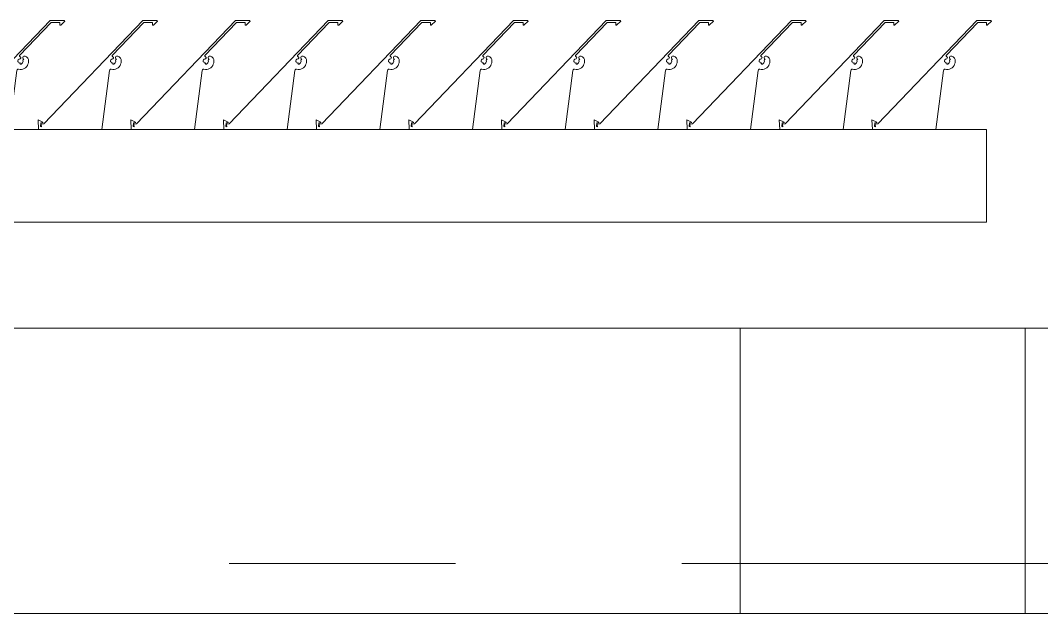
# Model space of a CAD drawing. Header units: millimetres. Extents: x -220592 to 404889, y -217665 to 38245.
# Drawn here: x 7765.1 to 7772.26, y -47853.57 to -47849.41 of the extents above; entities that cross this region are included whole.
import ezdxf

# ---------------------------------------------------------------- set-up
doc = ezdxf.new("R2010")
doc.units = ezdxf.units.MM
doc.linetypes.add('XKITLINE00', pattern=[0])
doc.layers.add('Part', color=7, linetype='Continuous', lineweight=0)
doc.layers.add('S-GRID', color=7, linetype='Continuous', lineweight=0)

# ---------------------------------------------------------------- blocks, each defined once
blk = doc.blocks.new('*A14948')
at = {"layer": 'Part', "color": 7, "linetype": 'XKITLINE00', "lineweight": 0}
for p, q in [((30.215416, 360.082606), (30.911662, 360.807728)), ((30.911662, 360.807728), (31.010813, 360.807175)), ((31.013281, 360.802494), (30.984393, 360.773845)), ((31.010813, 360.807175), (31.013281, 360.802494)), ((30.918029, 360.792693), (30.696626, 360.561677)), ((30.979375, 360.79235), (30.918029, 360.792693)), ((30.979472, 360.77493), (30.979375, 360.79235)), ((30.984393, 360.773845), (30.979472, 360.77493)), ((30.684502, 360.524465), (30.68408, 360.517793)), ((30.68408, 360.517793), (30.69147, 360.515471)), ((30.687292, 360.530541), (30.684502, 360.524465)), ((30.692078, 360.535208), (30.687292, 360.530541)), ((30.69147, 360.515471), (30.692414, 360.508306)), ((30.699652, 360.538322), (30.692078, 360.535208)), ((30.696626, 360.561677), (30.695534, 360.556518)), ((30.695534, 360.556518), (30.700161, 360.552863)), ((30.703809, 360.542505), (30.699652, 360.538322)), ((30.700161, 360.552863), (30.704015, 360.548399)), ((30.704015, 360.548399), (30.703809, 360.542505)), ((30.71746, 360.509823), (30.720058, 360.515791)), ((30.718195, 360.543148), (30.718207, 360.549226)), ((30.721413, 360.537992), (30.718195, 360.543148)), ((30.718207, 360.549226), (30.721444, 360.55437)), ((30.719497, 360.528209), (30.721904, 360.53302)), ((30.720402, 360.522291), (30.719497, 360.528209)), ((30.720058, 360.515791), (30.720402, 360.522291)), ((30.726885, 360.53505), (30.721413, 360.537992)), ((30.721444, 360.55437), (30.726918, 360.55701)), ((30.721904, 360.53302), (30.726885, 360.53505)), ((30.726918, 360.55701), (30.734688, 360.556514)), ((30.734688, 360.556514), (30.740184, 360.554779)), ((30.740184, 360.554779), (30.745247, 360.552025)), ((30.745247, 360.552025), (30.74969, 360.548353)), ((30.74969, 360.548353), (30.753348, 360.5439)), ((30.753348, 360.5439), (30.756088, 360.53883)), ((30.756088, 360.53883), (30.757807, 360.533329)), ((30.758541, 360.520802), (30.757756, 360.510589)), ((30.757807, 360.533329), (30.758443, 360.527601)), ((30.758443, 360.527601), (30.758541, 360.520802)), ((30.676782, 360.456812), (30.623778, 360.043004)), ((30.678972, 360.461887), (30.676782, 360.456812)), ((30.683524, 360.465024), (30.678972, 360.461887)), ((30.689046, 360.465263), (30.683524, 360.465024)), ((30.69918, 360.463777), (30.689046, 360.465263)), ((30.692414, 360.508306), (30.699474, 360.509475)), ((30.709416, 360.464152), (30.69918, 360.463777)), ((30.699474, 360.509475), (30.70058, 360.50177)), ((30.70058, 360.50177), (30.707064, 360.502339)), ((30.707064, 360.502339), (30.712938, 360.505141)), ((30.719415, 360.466375), (30.709416, 360.464152)), ((30.712938, 360.505141), (30.71746, 360.509823)), ((30.728845, 360.470373), (30.719415, 360.466375)), ((30.737395, 360.476013), (30.728845, 360.470373)), ((30.744782, 360.483109), (30.737395, 360.476013)), ((30.75076, 360.491425), (30.744782, 360.483109)), ((30.755133, 360.500688), (30.75076, 360.491425)), ((30.757756, 360.510589), (30.755133, 360.500688)), ((30.178074, 360.043004), (30.17546, 360.110499)), ((30.17546, 360.110499), (30.208947, 360.094964)), ((30.196344, 360.089712), (30.193204, 360.064729)), ((30.208535, 360.089841), (30.196344, 360.089712)), ((30.196873, 360.079709), (30.215416, 360.082606)), ((30.208947, 360.094964), (30.208535, 360.089841)), ((30.193204, 360.064729), (30.199777, 360.062693)), ((30.199777, 360.062693), (30.196873, 360.079709))]:
    blk.add_line(p, q, dxfattribs=at)
blk = doc.blocks.new('*A14949')
at = {"layer": 'Part', "color": 7, "linetype": 'XKITLINE00', "lineweight": 0}
for p, q in [((29.565416, 360.082606), (30.261662, 360.807728)), ((30.261662, 360.807728), (30.360813, 360.807175)), ((30.363281, 360.802494), (30.334393, 360.773845)), ((30.360813, 360.807175), (30.363281, 360.802494)), ((30.268029, 360.792693), (30.046626, 360.561677)), ((30.329375, 360.79235), (30.268029, 360.792693)), ((30.329472, 360.77493), (30.329375, 360.79235)), ((30.334393, 360.773845), (30.329472, 360.77493)), ((30.034502, 360.524465), (30.03408, 360.517793)), ((30.03408, 360.517793), (30.04147, 360.515471)), ((30.037292, 360.530541), (30.034502, 360.524465)), ((30.042078, 360.535208), (30.037292, 360.530541)), ((30.04147, 360.515471), (30.042414, 360.508306)), ((30.049652, 360.538322), (30.042078, 360.535208)), ((30.046626, 360.561677), (30.045534, 360.556518)), ((30.045534, 360.556518), (30.050161, 360.552863)), ((30.053809, 360.542505), (30.049652, 360.538322)), ((30.050161, 360.552863), (30.054015, 360.548399)), ((30.054015, 360.548399), (30.053809, 360.542505)), ((30.06746, 360.509823), (30.070058, 360.515791)), ((30.068195, 360.543148), (30.068207, 360.549226)), ((30.071413, 360.537992), (30.068195, 360.543148)), ((30.068207, 360.549226), (30.071444, 360.55437)), ((30.069497, 360.528209), (30.071904, 360.53302)), ((30.070402, 360.522291), (30.069497, 360.528209)), ((30.070058, 360.515791), (30.070402, 360.522291)), ((30.076885, 360.53505), (30.071413, 360.537992)), ((30.071444, 360.55437), (30.076918, 360.55701)), ((30.071904, 360.53302), (30.076885, 360.53505)), ((30.076918, 360.55701), (30.084688, 360.556514)), ((30.084688, 360.556514), (30.090184, 360.554779)), ((30.090184, 360.554779), (30.095247, 360.552025)), ((30.095247, 360.552025), (30.09969, 360.548353)), ((30.09969, 360.548353), (30.103348, 360.5439)), ((30.103348, 360.5439), (30.106088, 360.53883)), ((30.106088, 360.53883), (30.107807, 360.533329)), ((30.108541, 360.520802), (30.107756, 360.510589)), ((30.107807, 360.533329), (30.108443, 360.527601)), ((30.108443, 360.527601), (30.108541, 360.520802)), ((30.026782, 360.456812), (29.973778, 360.043004)), ((30.028972, 360.461887), (30.026782, 360.456812)), ((30.033524, 360.465024), (30.028972, 360.461887)), ((30.039046, 360.465263), (30.033524, 360.465024)), ((30.04918, 360.463777), (30.039046, 360.465263)), ((30.042414, 360.508306), (30.049474, 360.509475)), ((30.059416, 360.464152), (30.04918, 360.463777)), ((30.049474, 360.509475), (30.05058, 360.50177)), ((30.05058, 360.50177), (30.057064, 360.502339)), ((30.057064, 360.502339), (30.062938, 360.505141)), ((30.069415, 360.466375), (30.059416, 360.464152)), ((30.062938, 360.505141), (30.06746, 360.509823)), ((30.078845, 360.470373), (30.069415, 360.466375)), ((30.087395, 360.476013), (30.078845, 360.470373)), ((30.094782, 360.483109), (30.087395, 360.476013)), ((30.10076, 360.491425), (30.094782, 360.483109)), ((30.105133, 360.500688), (30.10076, 360.491425)), ((30.107756, 360.510589), (30.105133, 360.500688)), ((29.528074, 360.043004), (29.52546, 360.110499)), ((29.52546, 360.110499), (29.558947, 360.094964)), ((29.546344, 360.089712), (29.543204, 360.064729)), ((29.558535, 360.089841), (29.546344, 360.089712)), ((29.546873, 360.079709), (29.565416, 360.082606)), ((29.558947, 360.094964), (29.558535, 360.089841)), ((29.543204, 360.064729), (29.549777, 360.062693)), ((29.549777, 360.062693), (29.546873, 360.079709))]:
    blk.add_line(p, q, dxfattribs=at)
blk = doc.blocks.new('*A14950')
at = {"layer": 'Part', "color": 7, "linetype": 'XKITLINE00', "lineweight": 0}
for p, q in [((28.915416, 360.082606), (29.611662, 360.807728)), ((29.611662, 360.807728), (29.710813, 360.807175)), ((29.713281, 360.802494), (29.684393, 360.773845)), ((29.710813, 360.807175), (29.713281, 360.802494)), ((29.618029, 360.792693), (29.396626, 360.561677)), ((29.679375, 360.79235), (29.618029, 360.792693)), ((29.679472, 360.77493), (29.679375, 360.79235)), ((29.684393, 360.773845), (29.679472, 360.77493)), ((29.384502, 360.524465), (29.38408, 360.517793)), ((29.38408, 360.517793), (29.39147, 360.515471)), ((29.387292, 360.530541), (29.384502, 360.524465)), ((29.392078, 360.535208), (29.387292, 360.530541)), ((29.39147, 360.515471), (29.392414, 360.508306)), ((29.399652, 360.538322), (29.392078, 360.535208)), ((29.396626, 360.561677), (29.395534, 360.556518)), ((29.395534, 360.556518), (29.400161, 360.552863)), ((29.403809, 360.542505), (29.399652, 360.538322)), ((29.400161, 360.552863), (29.404015, 360.548399)), ((29.404015, 360.548399), (29.403809, 360.542505)), ((29.41746, 360.509823), (29.420058, 360.515791)), ((29.418195, 360.543148), (29.418207, 360.549226)), ((29.421413, 360.537992), (29.418195, 360.543148)), ((29.418207, 360.549226), (29.421444, 360.55437)), ((29.419497, 360.528209), (29.421904, 360.53302)), ((29.420402, 360.522291), (29.419497, 360.528209)), ((29.420058, 360.515791), (29.420402, 360.522291)), ((29.426885, 360.53505), (29.421413, 360.537992)), ((29.421444, 360.55437), (29.426918, 360.55701)), ((29.421904, 360.53302), (29.426885, 360.53505)), ((29.426918, 360.55701), (29.434688, 360.556514)), ((29.434688, 360.556514), (29.440184, 360.554779)), ((29.440184, 360.554779), (29.445247, 360.552025)), ((29.445247, 360.552025), (29.44969, 360.548353)), ((29.44969, 360.548353), (29.453348, 360.5439)), ((29.453348, 360.5439), (29.456088, 360.53883)), ((29.456088, 360.53883), (29.457807, 360.533329)), ((29.458541, 360.520802), (29.457756, 360.510589)), ((29.457807, 360.533329), (29.458443, 360.527601)), ((29.458443, 360.527601), (29.458541, 360.520802)), ((29.376782, 360.456812), (29.323778, 360.043004)), ((29.378972, 360.461887), (29.376782, 360.456812)), ((29.383524, 360.465024), (29.378972, 360.461887)), ((29.389046, 360.465263), (29.383524, 360.465024)), ((29.39918, 360.463777), (29.389046, 360.465263)), ((29.392414, 360.508306), (29.399474, 360.509475)), ((29.409416, 360.464152), (29.39918, 360.463777)), ((29.399474, 360.509475), (29.40058, 360.50177)), ((29.40058, 360.50177), (29.407064, 360.502339)), ((29.407064, 360.502339), (29.412938, 360.505141)), ((29.419415, 360.466375), (29.409416, 360.464152)), ((29.412938, 360.505141), (29.41746, 360.509823)), ((29.428845, 360.470373), (29.419415, 360.466375)), ((29.437395, 360.476013), (29.428845, 360.470373)), ((29.444782, 360.483109), (29.437395, 360.476013)), ((29.45076, 360.491425), (29.444782, 360.483109)), ((29.455133, 360.500688), (29.45076, 360.491425)), ((29.457756, 360.510589), (29.455133, 360.500688)), ((28.878074, 360.043004), (28.87546, 360.110499)), ((28.87546, 360.110499), (28.908947, 360.094964)), ((28.896344, 360.089712), (28.893204, 360.064729)), ((28.908535, 360.089841), (28.896344, 360.089712)), ((28.896873, 360.079709), (28.915416, 360.082606)), ((28.908947, 360.094964), (28.908535, 360.089841)), ((28.893204, 360.064729), (28.899777, 360.062693)), ((28.899777, 360.062693), (28.896873, 360.079709))]:
    blk.add_line(p, q, dxfattribs=at)
blk = doc.blocks.new('*A14951')
at = {"layer": 'Part', "color": 7, "linetype": 'XKITLINE00', "lineweight": 0}
for p, q in [((28.265416, 360.082606), (28.961662, 360.807728)), ((28.961662, 360.807728), (29.060813, 360.807175)), ((29.063281, 360.802494), (29.034393, 360.773845)), ((29.060813, 360.807175), (29.063281, 360.802494)), ((28.968029, 360.792693), (28.746626, 360.561677)), ((29.029375, 360.79235), (28.968029, 360.792693)), ((29.029472, 360.77493), (29.029375, 360.79235)), ((29.034393, 360.773845), (29.029472, 360.77493)), ((28.734502, 360.524465), (28.73408, 360.517793)), ((28.73408, 360.517793), (28.74147, 360.515471)), ((28.737292, 360.530541), (28.734502, 360.524465)), ((28.742078, 360.535208), (28.737292, 360.530541)), ((28.74147, 360.515471), (28.742414, 360.508306)), ((28.749652, 360.538322), (28.742078, 360.535208)), ((28.746626, 360.561677), (28.745534, 360.556518)), ((28.745534, 360.556518), (28.750161, 360.552863)), ((28.753809, 360.542505), (28.749652, 360.538322)), ((28.750161, 360.552863), (28.754015, 360.548399)), ((28.754015, 360.548399), (28.753809, 360.542505)), ((28.76746, 360.509823), (28.770058, 360.515791)), ((28.768195, 360.543148), (28.768207, 360.549226)), ((28.771413, 360.537992), (28.768195, 360.543148)), ((28.768207, 360.549226), (28.771444, 360.55437)), ((28.769497, 360.528209), (28.771904, 360.53302)), ((28.770402, 360.522291), (28.769497, 360.528209)), ((28.770058, 360.515791), (28.770402, 360.522291)), ((28.776885, 360.53505), (28.771413, 360.537992)), ((28.771444, 360.55437), (28.776918, 360.55701)), ((28.771904, 360.53302), (28.776885, 360.53505)), ((28.776918, 360.55701), (28.784688, 360.556514)), ((28.784688, 360.556514), (28.790184, 360.554779)), ((28.790184, 360.554779), (28.795247, 360.552025)), ((28.795247, 360.552025), (28.79969, 360.548353)), ((28.79969, 360.548353), (28.803348, 360.5439)), ((28.803348, 360.5439), (28.806088, 360.53883)), ((28.806088, 360.53883), (28.807807, 360.533329)), ((28.808541, 360.520802), (28.807756, 360.510589)), ((28.807807, 360.533329), (28.808443, 360.527601)), ((28.808443, 360.527601), (28.808541, 360.520802)), ((28.726782, 360.456812), (28.673778, 360.043004)), ((28.728972, 360.461887), (28.726782, 360.456812)), ((28.733524, 360.465024), (28.728972, 360.461887)), ((28.739046, 360.465263), (28.733524, 360.465024)), ((28.74918, 360.463777), (28.739046, 360.465263)), ((28.742414, 360.508306), (28.749474, 360.509475)), ((28.759416, 360.464152), (28.74918, 360.463777)), ((28.749474, 360.509475), (28.75058, 360.50177)), ((28.75058, 360.50177), (28.757064, 360.502339)), ((28.757064, 360.502339), (28.762938, 360.505141)), ((28.769415, 360.466375), (28.759416, 360.464152)), ((28.762938, 360.505141), (28.76746, 360.509823)), ((28.778845, 360.470373), (28.769415, 360.466375)), ((28.787395, 360.476013), (28.778845, 360.470373)), ((28.794782, 360.483109), (28.787395, 360.476013)), ((28.80076, 360.491425), (28.794782, 360.483109)), ((28.805133, 360.500688), (28.80076, 360.491425)), ((28.807756, 360.510589), (28.805133, 360.500688)), ((28.228074, 360.043004), (28.22546, 360.110499)), ((28.22546, 360.110499), (28.258947, 360.094964)), ((28.246344, 360.089712), (28.243204, 360.064729)), ((28.258535, 360.089841), (28.246344, 360.089712)), ((28.246873, 360.079709), (28.265416, 360.082606)), ((28.258947, 360.094964), (28.258535, 360.089841)), ((28.243204, 360.064729), (28.249777, 360.062693)), ((28.249777, 360.062693), (28.246873, 360.079709))]:
    blk.add_line(p, q, dxfattribs=at)
blk = doc.blocks.new('*A14952')
at = {"layer": 'Part', "color": 7, "linetype": 'XKITLINE00', "lineweight": 0}
for p, q in [((27.615416, 360.082606), (28.311662, 360.807728)), ((28.311662, 360.807728), (28.410813, 360.807175)), ((28.413281, 360.802494), (28.384393, 360.773845)), ((28.410813, 360.807175), (28.413281, 360.802494)), ((28.318029, 360.792693), (28.096626, 360.561677)), ((28.379375, 360.79235), (28.318029, 360.792693)), ((28.379472, 360.77493), (28.379375, 360.79235)), ((28.384393, 360.773845), (28.379472, 360.77493)), ((28.084502, 360.524465), (28.08408, 360.517793)), ((28.08408, 360.517793), (28.09147, 360.515471)), ((28.087292, 360.530541), (28.084502, 360.524465)), ((28.092078, 360.535208), (28.087292, 360.530541)), ((28.09147, 360.515471), (28.092414, 360.508306)), ((28.099652, 360.538322), (28.092078, 360.535208)), ((28.096626, 360.561677), (28.095534, 360.556518)), ((28.095534, 360.556518), (28.100161, 360.552863)), ((28.103809, 360.542505), (28.099652, 360.538322)), ((28.100161, 360.552863), (28.104015, 360.548399)), ((28.104015, 360.548399), (28.103809, 360.542505)), ((28.11746, 360.509823), (28.120058, 360.515791)), ((28.118195, 360.543148), (28.118207, 360.549226)), ((28.121413, 360.537992), (28.118195, 360.543148)), ((28.118207, 360.549226), (28.121444, 360.55437)), ((28.119497, 360.528209), (28.121904, 360.53302)), ((28.120402, 360.522291), (28.119497, 360.528209)), ((28.120058, 360.515791), (28.120402, 360.522291)), ((28.126885, 360.53505), (28.121413, 360.537992)), ((28.121444, 360.55437), (28.126918, 360.55701)), ((28.121904, 360.53302), (28.126885, 360.53505)), ((28.126918, 360.55701), (28.134688, 360.556514)), ((28.134688, 360.556514), (28.140184, 360.554779)), ((28.140184, 360.554779), (28.145247, 360.552025)), ((28.145247, 360.552025), (28.14969, 360.548353)), ((28.14969, 360.548353), (28.153348, 360.5439)), ((28.153348, 360.5439), (28.156088, 360.53883)), ((28.156088, 360.53883), (28.157807, 360.533329)), ((28.158541, 360.520802), (28.157756, 360.510589)), ((28.157807, 360.533329), (28.158443, 360.527601)), ((28.158443, 360.527601), (28.158541, 360.520802)), ((28.076782, 360.456812), (28.023778, 360.043004)), ((28.078972, 360.461887), (28.076782, 360.456812)), ((28.083524, 360.465024), (28.078972, 360.461887)), ((28.089046, 360.465263), (28.083524, 360.465024)), ((28.09918, 360.463777), (28.089046, 360.465263)), ((28.092414, 360.508306), (28.099474, 360.509475)), ((28.109416, 360.464152), (28.09918, 360.463777)), ((28.099474, 360.509475), (28.10058, 360.50177)), ((28.10058, 360.50177), (28.107064, 360.502339)), ((28.107064, 360.502339), (28.112938, 360.505141)), ((28.119415, 360.466375), (28.109416, 360.464152)), ((28.112938, 360.505141), (28.11746, 360.509823)), ((28.128845, 360.470373), (28.119415, 360.466375)), ((28.137395, 360.476013), (28.128845, 360.470373)), ((28.144782, 360.483109), (28.137395, 360.476013)), ((28.15076, 360.491425), (28.144782, 360.483109)), ((28.155133, 360.500688), (28.15076, 360.491425)), ((28.157756, 360.510589), (28.155133, 360.500688)), ((27.578074, 360.043004), (27.57546, 360.110499)), ((27.57546, 360.110499), (27.608947, 360.094964)), ((27.596344, 360.089712), (27.593204, 360.064729)), ((27.608535, 360.089841), (27.596344, 360.089712)), ((27.596873, 360.079709), (27.615416, 360.082606)), ((27.608947, 360.094964), (27.608535, 360.089841)), ((27.593204, 360.064729), (27.599777, 360.062693)), ((27.599777, 360.062693), (27.596873, 360.079709))]:
    blk.add_line(p, q, dxfattribs=at)
blk = doc.blocks.new('*A14953')
at = {"layer": 'Part', "color": 7, "linetype": 'XKITLINE00', "lineweight": 0}
for p, q in [((26.965416, 360.082606), (27.661662, 360.807728)), ((27.661662, 360.807728), (27.760813, 360.807175)), ((27.763281, 360.802494), (27.734393, 360.773845)), ((27.760813, 360.807175), (27.763281, 360.802494)), ((27.668029, 360.792693), (27.446626, 360.561677)), ((27.729375, 360.79235), (27.668029, 360.792693)), ((27.729472, 360.77493), (27.729375, 360.79235)), ((27.734393, 360.773845), (27.729472, 360.77493)), ((27.434502, 360.524465), (27.43408, 360.517793)), ((27.43408, 360.517793), (27.44147, 360.515471)), ((27.437292, 360.530541), (27.434502, 360.524465)), ((27.442078, 360.535208), (27.437292, 360.530541)), ((27.44147, 360.515471), (27.442414, 360.508306)), ((27.449652, 360.538322), (27.442078, 360.535208)), ((27.446626, 360.561677), (27.445534, 360.556518)), ((27.445534, 360.556518), (27.450161, 360.552863)), ((27.453809, 360.542505), (27.449652, 360.538322)), ((27.450161, 360.552863), (27.454015, 360.548399)), ((27.454015, 360.548399), (27.453809, 360.542505)), ((27.46746, 360.509823), (27.470058, 360.515791)), ((27.468195, 360.543148), (27.468207, 360.549226)), ((27.471413, 360.537992), (27.468195, 360.543148)), ((27.468207, 360.549226), (27.471444, 360.55437)), ((27.469497, 360.528209), (27.471904, 360.53302)), ((27.470402, 360.522291), (27.469497, 360.528209)), ((27.470058, 360.515791), (27.470402, 360.522291)), ((27.476885, 360.53505), (27.471413, 360.537992)), ((27.471444, 360.55437), (27.476918, 360.55701)), ((27.471904, 360.53302), (27.476885, 360.53505)), ((27.476918, 360.55701), (27.484688, 360.556514)), ((27.484688, 360.556514), (27.490184, 360.554779)), ((27.490184, 360.554779), (27.495247, 360.552025)), ((27.495247, 360.552025), (27.49969, 360.548353)), ((27.49969, 360.548353), (27.503348, 360.5439)), ((27.503348, 360.5439), (27.506088, 360.53883)), ((27.506088, 360.53883), (27.507807, 360.533329)), ((27.508541, 360.520802), (27.507756, 360.510589)), ((27.507807, 360.533329), (27.508443, 360.527601)), ((27.508443, 360.527601), (27.508541, 360.520802)), ((27.426782, 360.456812), (27.373778, 360.043004)), ((27.428972, 360.461887), (27.426782, 360.456812)), ((27.433524, 360.465024), (27.428972, 360.461887)), ((27.439046, 360.465263), (27.433524, 360.465024)), ((27.44918, 360.463777), (27.439046, 360.465263)), ((27.442414, 360.508306), (27.449474, 360.509475)), ((27.459416, 360.464152), (27.44918, 360.463777)), ((27.449474, 360.509475), (27.45058, 360.50177)), ((27.45058, 360.50177), (27.457064, 360.502339)), ((27.457064, 360.502339), (27.462938, 360.505141)), ((27.469415, 360.466375), (27.459416, 360.464152)), ((27.462938, 360.505141), (27.46746, 360.509823)), ((27.478845, 360.470373), (27.469415, 360.466375)), ((27.487395, 360.476013), (27.478845, 360.470373)), ((27.494782, 360.483109), (27.487395, 360.476013)), ((27.50076, 360.491425), (27.494782, 360.483109)), ((27.505133, 360.500688), (27.50076, 360.491425)), ((27.507756, 360.510589), (27.505133, 360.500688)), ((26.928074, 360.043004), (26.92546, 360.110499)), ((26.92546, 360.110499), (26.958947, 360.094964)), ((26.946344, 360.089712), (26.943204, 360.064729)), ((26.958535, 360.089841), (26.946344, 360.089712)), ((26.946873, 360.079709), (26.965416, 360.082606)), ((26.958947, 360.094964), (26.958535, 360.089841)), ((26.943204, 360.064729), (26.949777, 360.062693)), ((26.949777, 360.062693), (26.946873, 360.079709))]:
    blk.add_line(p, q, dxfattribs=at)
blk = doc.blocks.new('*A14963')
at = {"layer": 'Part', "color": 7, "linetype": 'XKITLINE00', "lineweight": 0}
for p, q in [((20.42807, 360.043004), (20.42807, 359.393004)), ((20.42807, 360.043004), (34.227956, 360.043004)), ((34.227956, 360.043004), (34.227956, 359.393004)), ((20.42807, 359.393004), (34.227956, 359.393004))]:
    blk.add_line(p, q, dxfattribs=at)
blk = doc.blocks.new('*A14995')
at = {"layer": 'Part', "color": 7, "linetype": 'XKITLINE00', "lineweight": 0}
for p, q in [((8.704217, 358.65), (39.399959, 358.65)), ((8.704217, 356.65), (90.53, 356.65))]:
    blk.add_line(p, q, dxfattribs=at)
blk = doc.blocks.new('*A15003')
at = {"layer": 'Part', "color": 7, "linetype": 'XKITLINE00', "lineweight": 0}
for p, q in [((34.5, 358.65), (32.5, 358.65)), ((32.5, 358.65), (32.5, 356.65)), ((34.5, 356.65), (34.5, 358.65)), ((32.5, 356.65), (34.5, 356.65))]:
    blk.add_line(p, q, dxfattribs=at)
blk = doc.blocks.new('*A15039')
at = {"layer": 'Part', "color": 7, "linetype": 'XKITLINE00', "lineweight": 0}
for p, q in [((33.465416, 360.082606), (34.161662, 360.807728)), ((34.161662, 360.807728), (34.260813, 360.807175)), ((34.263281, 360.802494), (34.234393, 360.773845)), ((34.260813, 360.807175), (34.263281, 360.802494)), ((34.168029, 360.792693), (33.946626, 360.561677)), ((34.229375, 360.79235), (34.168029, 360.792693)), ((34.229472, 360.77493), (34.229375, 360.79235)), ((34.234393, 360.773845), (34.229472, 360.77493)), ((33.934502, 360.524465), (33.93408, 360.517793)), ((33.93408, 360.517793), (33.94147, 360.515471)), ((33.937292, 360.530541), (33.934502, 360.524465)), ((33.942078, 360.535208), (33.937292, 360.530541)), ((33.94147, 360.515471), (33.942414, 360.508306)), ((33.949652, 360.538322), (33.942078, 360.535208)), ((33.946626, 360.561677), (33.945534, 360.556518)), ((33.945534, 360.556518), (33.950161, 360.552863)), ((33.953809, 360.542505), (33.949652, 360.538322)), ((33.950161, 360.552863), (33.954015, 360.548399)), ((33.954015, 360.548399), (33.953809, 360.542505)), ((33.96746, 360.509823), (33.970058, 360.515791)), ((33.968195, 360.543148), (33.968207, 360.549226)), ((33.971413, 360.537992), (33.968195, 360.543148)), ((33.968207, 360.549226), (33.971444, 360.55437)), ((33.969497, 360.528209), (33.971904, 360.53302)), ((33.970402, 360.522291), (33.969497, 360.528209)), ((33.970058, 360.515791), (33.970402, 360.522291)), ((33.976885, 360.53505), (33.971413, 360.537992)), ((33.971444, 360.55437), (33.976918, 360.55701)), ((33.971904, 360.53302), (33.976885, 360.53505)), ((33.976918, 360.55701), (33.984688, 360.556514)), ((33.984688, 360.556514), (33.990184, 360.554779)), ((33.990184, 360.554779), (33.995247, 360.552025)), ((33.995247, 360.552025), (33.99969, 360.548353)), ((33.99969, 360.548353), (34.003348, 360.5439)), ((34.003348, 360.5439), (34.006088, 360.53883)), ((34.006088, 360.53883), (34.007807, 360.533329)), ((34.008541, 360.520802), (34.007756, 360.510589)), ((34.007807, 360.533329), (34.008443, 360.527601)), ((34.008443, 360.527601), (34.008541, 360.520802)), ((33.926782, 360.456812), (33.873778, 360.043004)), ((33.928972, 360.461887), (33.926782, 360.456812)), ((33.933524, 360.465024), (33.928972, 360.461887)), ((33.939046, 360.465263), (33.933524, 360.465024)), ((33.94918, 360.463777), (33.939046, 360.465263)), ((33.942414, 360.508306), (33.949474, 360.509475)), ((33.959416, 360.464152), (33.94918, 360.463777)), ((33.949474, 360.509475), (33.95058, 360.50177)), ((33.95058, 360.50177), (33.957064, 360.502339)), ((33.957064, 360.502339), (33.962938, 360.505141)), ((33.969415, 360.466375), (33.959416, 360.464152)), ((33.962938, 360.505141), (33.96746, 360.509823)), ((33.978845, 360.470373), (33.969415, 360.466375)), ((33.987395, 360.476013), (33.978845, 360.470373)), ((33.994782, 360.483109), (33.987395, 360.476013)), ((34.00076, 360.491425), (33.994782, 360.483109)), ((34.005133, 360.500688), (34.00076, 360.491425)), ((34.007756, 360.510589), (34.005133, 360.500688)), ((33.428074, 360.043004), (33.42546, 360.110499)), ((33.42546, 360.110499), (33.458947, 360.094964)), ((33.446344, 360.089712), (33.443204, 360.064729)), ((33.458535, 360.089841), (33.446344, 360.089712)), ((33.446873, 360.079709), (33.465416, 360.082606)), ((33.458947, 360.094964), (33.458535, 360.089841)), ((33.443204, 360.064729), (33.449777, 360.062693)), ((33.449777, 360.062693), (33.446873, 360.079709))]:
    blk.add_line(p, q, dxfattribs=at)
blk = doc.blocks.new('*A15040')
at = {"layer": 'Part', "color": 7, "linetype": 'XKITLINE00', "lineweight": 0}
for p, q in [((32.815416, 360.082606), (33.511662, 360.807728)), ((33.511662, 360.807728), (33.610813, 360.807175)), ((33.613281, 360.802494), (33.584393, 360.773845)), ((33.610813, 360.807175), (33.613281, 360.802494)), ((33.518029, 360.792693), (33.296626, 360.561677)), ((33.579375, 360.79235), (33.518029, 360.792693)), ((33.579472, 360.77493), (33.579375, 360.79235)), ((33.584393, 360.773845), (33.579472, 360.77493)), ((33.284502, 360.524465), (33.28408, 360.517793)), ((33.28408, 360.517793), (33.29147, 360.515471)), ((33.287292, 360.530541), (33.284502, 360.524465)), ((33.292078, 360.535208), (33.287292, 360.530541)), ((33.29147, 360.515471), (33.292414, 360.508306)), ((33.299652, 360.538322), (33.292078, 360.535208)), ((33.296626, 360.561677), (33.295534, 360.556518)), ((33.295534, 360.556518), (33.300161, 360.552863)), ((33.303809, 360.542505), (33.299652, 360.538322)), ((33.300161, 360.552863), (33.304015, 360.548399)), ((33.304015, 360.548399), (33.303809, 360.542505)), ((33.31746, 360.509823), (33.320058, 360.515791)), ((33.318195, 360.543148), (33.318207, 360.549226)), ((33.321413, 360.537992), (33.318195, 360.543148)), ((33.318207, 360.549226), (33.321444, 360.55437)), ((33.319497, 360.528209), (33.321904, 360.53302)), ((33.320402, 360.522291), (33.319497, 360.528209)), ((33.320058, 360.515791), (33.320402, 360.522291)), ((33.326885, 360.53505), (33.321413, 360.537992)), ((33.321444, 360.55437), (33.326918, 360.55701)), ((33.321904, 360.53302), (33.326885, 360.53505)), ((33.326918, 360.55701), (33.334688, 360.556514)), ((33.334688, 360.556514), (33.340184, 360.554779)), ((33.340184, 360.554779), (33.345247, 360.552025)), ((33.345247, 360.552025), (33.34969, 360.548353)), ((33.34969, 360.548353), (33.353348, 360.5439)), ((33.353348, 360.5439), (33.356088, 360.53883)), ((33.356088, 360.53883), (33.357807, 360.533329)), ((33.358541, 360.520802), (33.357756, 360.510589)), ((33.357807, 360.533329), (33.358443, 360.527601)), ((33.358443, 360.527601), (33.358541, 360.520802)), ((33.276782, 360.456812), (33.223778, 360.043004)), ((33.278972, 360.461887), (33.276782, 360.456812)), ((33.283524, 360.465024), (33.278972, 360.461887)), ((33.289046, 360.465263), (33.283524, 360.465024)), ((33.29918, 360.463777), (33.289046, 360.465263)), ((33.292414, 360.508306), (33.299474, 360.509475)), ((33.309416, 360.464152), (33.29918, 360.463777)), ((33.299474, 360.509475), (33.30058, 360.50177)), ((33.30058, 360.50177), (33.307064, 360.502339)), ((33.307064, 360.502339), (33.312938, 360.505141)), ((33.319415, 360.466375), (33.309416, 360.464152)), ((33.312938, 360.505141), (33.31746, 360.509823)), ((33.328845, 360.470373), (33.319415, 360.466375)), ((33.337395, 360.476013), (33.328845, 360.470373)), ((33.344782, 360.483109), (33.337395, 360.476013)), ((33.35076, 360.491425), (33.344782, 360.483109)), ((33.355133, 360.500688), (33.35076, 360.491425)), ((33.357756, 360.510589), (33.355133, 360.500688)), ((32.778074, 360.043004), (32.77546, 360.110499)), ((32.77546, 360.110499), (32.808947, 360.094964)), ((32.796344, 360.089712), (32.793204, 360.064729)), ((32.808535, 360.089841), (32.796344, 360.089712)), ((32.796873, 360.079709), (32.815416, 360.082606)), ((32.808947, 360.094964), (32.808535, 360.089841)), ((32.793204, 360.064729), (32.799777, 360.062693)), ((32.799777, 360.062693), (32.796873, 360.079709))]:
    blk.add_line(p, q, dxfattribs=at)
blk = doc.blocks.new('*A15041')
at = {"layer": 'Part', "color": 7, "linetype": 'XKITLINE00', "lineweight": 0}
for p, q in [((32.165416, 360.082606), (32.861662, 360.807728)), ((32.861662, 360.807728), (32.960813, 360.807175)), ((32.963281, 360.802494), (32.934393, 360.773845)), ((32.960813, 360.807175), (32.963281, 360.802494)), ((32.868029, 360.792693), (32.646626, 360.561677)), ((32.929375, 360.79235), (32.868029, 360.792693)), ((32.929472, 360.77493), (32.929375, 360.79235)), ((32.934393, 360.773845), (32.929472, 360.77493)), ((32.634502, 360.524465), (32.63408, 360.517793)), ((32.63408, 360.517793), (32.64147, 360.515471)), ((32.637292, 360.530541), (32.634502, 360.524465)), ((32.642078, 360.535208), (32.637292, 360.530541)), ((32.64147, 360.515471), (32.642414, 360.508306)), ((32.649652, 360.538322), (32.642078, 360.535208)), ((32.646626, 360.561677), (32.645534, 360.556518)), ((32.645534, 360.556518), (32.650161, 360.552863)), ((32.653809, 360.542505), (32.649652, 360.538322)), ((32.650161, 360.552863), (32.654015, 360.548399)), ((32.654015, 360.548399), (32.653809, 360.542505)), ((32.66746, 360.509823), (32.670058, 360.515791)), ((32.668195, 360.543148), (32.668207, 360.549226)), ((32.671413, 360.537992), (32.668195, 360.543148)), ((32.668207, 360.549226), (32.671444, 360.55437)), ((32.669497, 360.528209), (32.671904, 360.53302)), ((32.670402, 360.522291), (32.669497, 360.528209)), ((32.670058, 360.515791), (32.670402, 360.522291)), ((32.676885, 360.53505), (32.671413, 360.537992)), ((32.671444, 360.55437), (32.676918, 360.55701)), ((32.671904, 360.53302), (32.676885, 360.53505)), ((32.676918, 360.55701), (32.684688, 360.556514)), ((32.684688, 360.556514), (32.690184, 360.554779)), ((32.690184, 360.554779), (32.695247, 360.552025)), ((32.695247, 360.552025), (32.69969, 360.548353)), ((32.69969, 360.548353), (32.703348, 360.5439)), ((32.703348, 360.5439), (32.706088, 360.53883)), ((32.706088, 360.53883), (32.707807, 360.533329)), ((32.708541, 360.520802), (32.707756, 360.510589)), ((32.707807, 360.533329), (32.708443, 360.527601)), ((32.708443, 360.527601), (32.708541, 360.520802)), ((32.626782, 360.456812), (32.573778, 360.043004)), ((32.628972, 360.461887), (32.626782, 360.456812)), ((32.633524, 360.465024), (32.628972, 360.461887)), ((32.639046, 360.465263), (32.633524, 360.465024)), ((32.64918, 360.463777), (32.639046, 360.465263)), ((32.642414, 360.508306), (32.649474, 360.509475)), ((32.659416, 360.464152), (32.64918, 360.463777)), ((32.649474, 360.509475), (32.65058, 360.50177)), ((32.65058, 360.50177), (32.657064, 360.502339)), ((32.657064, 360.502339), (32.662938, 360.505141)), ((32.669415, 360.466375), (32.659416, 360.464152)), ((32.662938, 360.505141), (32.66746, 360.509823)), ((32.678845, 360.470373), (32.669415, 360.466375)), ((32.687395, 360.476013), (32.678845, 360.470373)), ((32.694782, 360.483109), (32.687395, 360.476013)), ((32.70076, 360.491425), (32.694782, 360.483109)), ((32.705133, 360.500688), (32.70076, 360.491425)), ((32.707756, 360.510589), (32.705133, 360.500688)), ((32.128074, 360.043004), (32.12546, 360.110499)), ((32.12546, 360.110499), (32.158947, 360.094964)), ((32.146344, 360.089712), (32.143204, 360.064729)), ((32.158535, 360.089841), (32.146344, 360.089712)), ((32.146873, 360.079709), (32.165416, 360.082606)), ((32.158947, 360.094964), (32.158535, 360.089841)), ((32.143204, 360.064729), (32.149777, 360.062693)), ((32.149777, 360.062693), (32.146873, 360.079709))]:
    blk.add_line(p, q, dxfattribs=at)
blk = doc.blocks.new('*A15042')
at = {"layer": 'Part', "color": 7, "linetype": 'XKITLINE00', "lineweight": 0}
for p, q in [((31.515416, 360.082606), (32.211662, 360.807728)), ((32.211662, 360.807728), (32.310813, 360.807175)), ((32.313281, 360.802494), (32.284393, 360.773845)), ((32.310813, 360.807175), (32.313281, 360.802494)), ((32.218029, 360.792693), (31.996626, 360.561677)), ((32.279375, 360.79235), (32.218029, 360.792693)), ((32.279472, 360.77493), (32.279375, 360.79235)), ((32.284393, 360.773845), (32.279472, 360.77493)), ((31.984502, 360.524465), (31.98408, 360.517793)), ((31.98408, 360.517793), (31.99147, 360.515471)), ((31.987292, 360.530541), (31.984502, 360.524465)), ((31.992078, 360.535208), (31.987292, 360.530541)), ((31.99147, 360.515471), (31.992414, 360.508306)), ((31.999652, 360.538322), (31.992078, 360.535208)), ((31.996626, 360.561677), (31.995534, 360.556518)), ((31.995534, 360.556518), (32.000161, 360.552863)), ((32.003809, 360.542505), (31.999652, 360.538322)), ((32.000161, 360.552863), (32.004015, 360.548399)), ((32.004015, 360.548399), (32.003809, 360.542505)), ((32.01746, 360.509823), (32.020058, 360.515791)), ((32.018195, 360.543148), (32.018207, 360.549226)), ((32.021413, 360.537992), (32.018195, 360.543148)), ((32.018207, 360.549226), (32.021444, 360.55437)), ((32.019497, 360.528209), (32.021904, 360.53302)), ((32.020402, 360.522291), (32.019497, 360.528209)), ((32.020058, 360.515791), (32.020402, 360.522291)), ((32.026885, 360.53505), (32.021413, 360.537992)), ((32.021444, 360.55437), (32.026918, 360.55701)), ((32.021904, 360.53302), (32.026885, 360.53505)), ((32.026918, 360.55701), (32.034688, 360.556514)), ((32.034688, 360.556514), (32.040184, 360.554779)), ((32.040184, 360.554779), (32.045247, 360.552025)), ((32.045247, 360.552025), (32.04969, 360.548353)), ((32.04969, 360.548353), (32.053348, 360.5439)), ((32.053348, 360.5439), (32.056088, 360.53883)), ((32.056088, 360.53883), (32.057807, 360.533329)), ((32.058541, 360.520802), (32.057756, 360.510589)), ((32.057807, 360.533329), (32.058443, 360.527601)), ((32.058443, 360.527601), (32.058541, 360.520802)), ((31.976782, 360.456812), (31.923778, 360.043004)), ((31.978972, 360.461887), (31.976782, 360.456812)), ((31.983524, 360.465024), (31.978972, 360.461887)), ((31.989046, 360.465263), (31.983524, 360.465024)), ((31.99918, 360.463777), (31.989046, 360.465263)), ((31.992414, 360.508306), (31.999474, 360.509475)), ((32.009416, 360.464152), (31.99918, 360.463777)), ((31.999474, 360.509475), (32.00058, 360.50177)), ((32.00058, 360.50177), (32.007064, 360.502339)), ((32.007064, 360.502339), (32.012938, 360.505141)), ((32.019415, 360.466375), (32.009416, 360.464152)), ((32.012938, 360.505141), (32.01746, 360.509823)), ((32.028845, 360.470373), (32.019415, 360.466375)), ((32.037395, 360.476013), (32.028845, 360.470373)), ((32.044782, 360.483109), (32.037395, 360.476013)), ((32.05076, 360.491425), (32.044782, 360.483109)), ((32.055133, 360.500688), (32.05076, 360.491425)), ((32.057756, 360.510589), (32.055133, 360.500688)), ((31.478074, 360.043004), (31.47546, 360.110499)), ((31.47546, 360.110499), (31.508947, 360.094964)), ((31.496344, 360.089712), (31.493204, 360.064729)), ((31.508535, 360.089841), (31.496344, 360.089712)), ((31.496873, 360.079709), (31.515416, 360.082606)), ((31.508947, 360.094964), (31.508535, 360.089841)), ((31.493204, 360.064729), (31.499777, 360.062693)), ((31.499777, 360.062693), (31.496873, 360.079709))]:
    blk.add_line(p, q, dxfattribs=at)
blk = doc.blocks.new('*A15043')
at = {"layer": 'Part', "color": 7, "linetype": 'XKITLINE00', "lineweight": 0}
for p, q in [((30.865416, 360.082606), (31.561662, 360.807728)), ((31.561662, 360.807728), (31.660813, 360.807175)), ((31.663281, 360.802494), (31.634393, 360.773845)), ((31.660813, 360.807175), (31.663281, 360.802494)), ((31.568029, 360.792693), (31.346626, 360.561677)), ((31.629375, 360.79235), (31.568029, 360.792693)), ((31.629472, 360.77493), (31.629375, 360.79235)), ((31.634393, 360.773845), (31.629472, 360.77493)), ((31.334502, 360.524465), (31.33408, 360.517793)), ((31.33408, 360.517793), (31.34147, 360.515471)), ((31.337292, 360.530541), (31.334502, 360.524465)), ((31.342078, 360.535208), (31.337292, 360.530541)), ((31.34147, 360.515471), (31.342414, 360.508306)), ((31.349652, 360.538322), (31.342078, 360.535208)), ((31.346626, 360.561677), (31.345534, 360.556518)), ((31.345534, 360.556518), (31.350161, 360.552863)), ((31.353809, 360.542505), (31.349652, 360.538322)), ((31.350161, 360.552863), (31.354015, 360.548399)), ((31.354015, 360.548399), (31.353809, 360.542505)), ((31.36746, 360.509823), (31.370058, 360.515791)), ((31.368195, 360.543148), (31.368207, 360.549226)), ((31.371413, 360.537992), (31.368195, 360.543148)), ((31.368207, 360.549226), (31.371444, 360.55437)), ((31.369497, 360.528209), (31.371904, 360.53302)), ((31.370402, 360.522291), (31.369497, 360.528209)), ((31.370058, 360.515791), (31.370402, 360.522291)), ((31.376885, 360.53505), (31.371413, 360.537992)), ((31.371444, 360.55437), (31.376918, 360.55701)), ((31.371904, 360.53302), (31.376885, 360.53505)), ((31.376918, 360.55701), (31.384688, 360.556514)), ((31.384688, 360.556514), (31.390184, 360.554779)), ((31.390184, 360.554779), (31.395247, 360.552025)), ((31.395247, 360.552025), (31.39969, 360.548353)), ((31.39969, 360.548353), (31.403348, 360.5439)), ((31.403348, 360.5439), (31.406088, 360.53883)), ((31.406088, 360.53883), (31.407807, 360.533329)), ((31.408541, 360.520802), (31.407756, 360.510589)), ((31.407807, 360.533329), (31.408443, 360.527601)), ((31.408443, 360.527601), (31.408541, 360.520802)), ((31.326782, 360.456812), (31.273778, 360.043004)), ((31.328972, 360.461887), (31.326782, 360.456812)), ((31.333524, 360.465024), (31.328972, 360.461887)), ((31.339046, 360.465263), (31.333524, 360.465024)), ((31.34918, 360.463777), (31.339046, 360.465263)), ((31.342414, 360.508306), (31.349474, 360.509475)), ((31.359416, 360.464152), (31.34918, 360.463777)), ((31.349474, 360.509475), (31.35058, 360.50177)), ((31.35058, 360.50177), (31.357064, 360.502339)), ((31.357064, 360.502339), (31.362938, 360.505141)), ((31.369415, 360.466375), (31.359416, 360.464152)), ((31.362938, 360.505141), (31.36746, 360.509823)), ((31.378845, 360.470373), (31.369415, 360.466375)), ((31.387395, 360.476013), (31.378845, 360.470373)), ((31.394782, 360.483109), (31.387395, 360.476013)), ((31.40076, 360.491425), (31.394782, 360.483109)), ((31.405133, 360.500688), (31.40076, 360.491425)), ((31.407756, 360.510589), (31.405133, 360.500688)), ((30.828074, 360.043004), (30.82546, 360.110499)), ((30.82546, 360.110499), (30.858947, 360.094964)), ((30.846344, 360.089712), (30.843204, 360.064729)), ((30.858535, 360.089841), (30.846344, 360.089712)), ((30.846873, 360.079709), (30.865416, 360.082606)), ((30.858947, 360.094964), (30.858535, 360.089841)), ((30.843204, 360.064729), (30.849777, 360.062693)), ((30.849777, 360.062693), (30.846873, 360.079709))]:
    blk.add_line(p, q, dxfattribs=at)
blk = doc.blocks.new('*A15750')
at = {"layer": 'S-GRID', "color": 7, "linetype": 'XKITLINE00', "lineweight": 0}
for p, q in [((28.916073, 357), (30.503573, 357)), ((32.091073, 357), (40.028573, 357))]:
    blk.add_line(p, q, dxfattribs=at)

msp = doc.modelspace()

# ---------------------------------------------------------------- block references
at = {"color": 7, "lineweight": 0}
for name in ['*A14953', '*A14952', '*A14951', '*A14950', '*A14949', '*A14948', '*A15043', '*A15042', '*A15041', '*A15040', '*A15039', '*A14963', '*A14995', '*A15003', '*A15750']:
    msp.add_blockref(name, (7737.6457, -48210.2152), dxfattribs=at)

doc.saveas('drawing.dxf')
